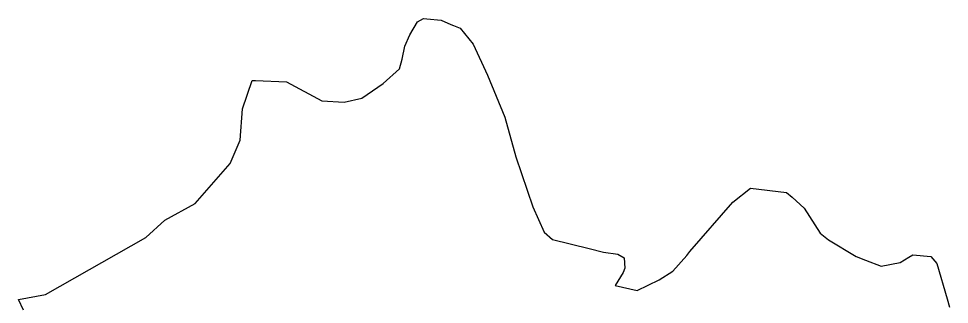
# Model space of a CAD drawing. Header units: metres. Extents: x 0 to 561379, y 0 to 4092696.
# Drawn here: x 288879 to 295275, y 2156234 to 2158198 of the extents above; entities that cross this region are included whole.
import ezdxf

# ---------------------------------------------------------------- set-up
doc = ezdxf.new("R2010")
doc.units = ezdxf.units.M
doc.layers.add('DISTRICT BOUNDRY', color=86, linetype='Continuous')

msp = doc.modelspace()

# ---------------------------------------------------------------- linework, layer by layer
at = {"layer": 'DISTRICT BOUNDRY'}
msp.add_polyline3d([(288911.1, 2156195, 0), (288878.5, 2156266.7, 0), (289063.6, 2156301.3, 0), (289753.1, 2156693.7, 0), (289882.8, 2156812.4, 0), (290091.6, 2156927.2, 0), (290331.9, 2157203, 0), (290401.5, 2157363.1, 0), (290416, 2157577.7, 0), (290484.2, 2157773.2, 0), (290484.8, 2157773.2, 0), (290484.9, 2157773.2, 0), (290505.7, 2157772.2, 0), (290719.5, 2157762.8, 0), (290962.5, 2157633.2, 0), (291116.1, 2157622.8, 0), (291237, 2157652.2, 0), (291382.9, 2157751.8, 0), (291496.5, 2157852.2, 0), (291514.2, 2157919.1, 0), (291533.7, 2158008, 0), (291567.6, 2158087.3, 0), (291620, 2158176.6, 0), (291660.7, 2158198.3, 0), (291684.5, 2158196, 0), (291781.2, 2158187.6, 0), (291848.8, 2158158.9, 0), (291867.1, 2158151.2, 0), (291913.2, 2158131.6, 0), (292001.5, 2158022.3, 0), (292100.2, 2157809.8, 0), (292218.7, 2157521.3, 0), (292294.6, 2157247, 0), (292413.3, 2156904.1, 0), (292490, 2156729.7, 0), (292548.3, 2156680.4, 0), (292798.4, 2156618, 0), (292799.1, 2156617.9, 0), (292898.4, 2156593.7, 0), (292996.8, 2156578.9, 0), (293040.9, 2156554.2, 0), (293044.7, 2156483.2, 0), (293032.5, 2156452.8, 0), (292979, 2156364.7, 0), (293129.9, 2156329.2, 0), (293281, 2156401.4, 0), (293374.2, 2156462.6, 0), (293469.8, 2156568.8, 0), (293491.9, 2156596.7, 0), (293786.4, 2156935.8, 0), (293908.4, 2157031.7, 0), (294154.3, 2157003, 0), (294194.2, 2156970.9, 0), (294276.2, 2156895.6, 0), (294386.8, 2156723.1, 0), (294442.9, 2156676.4, 0), (294633.6, 2156563.8, 0), (294697.7, 2156536.6, 0), (294805.1, 2156497.2, 0), (294936.4, 2156521.2, 0), (294997.2, 2156558, 0), (295024.2, 2156574.4, 0), (295146.4, 2156562, 0), (295188.7, 2156514.9, 0), (295258.7, 2156271.3, 0), (295274.7, 2156215.7, 0)], dxfattribs=at)

doc.saveas('drawing.dxf')
